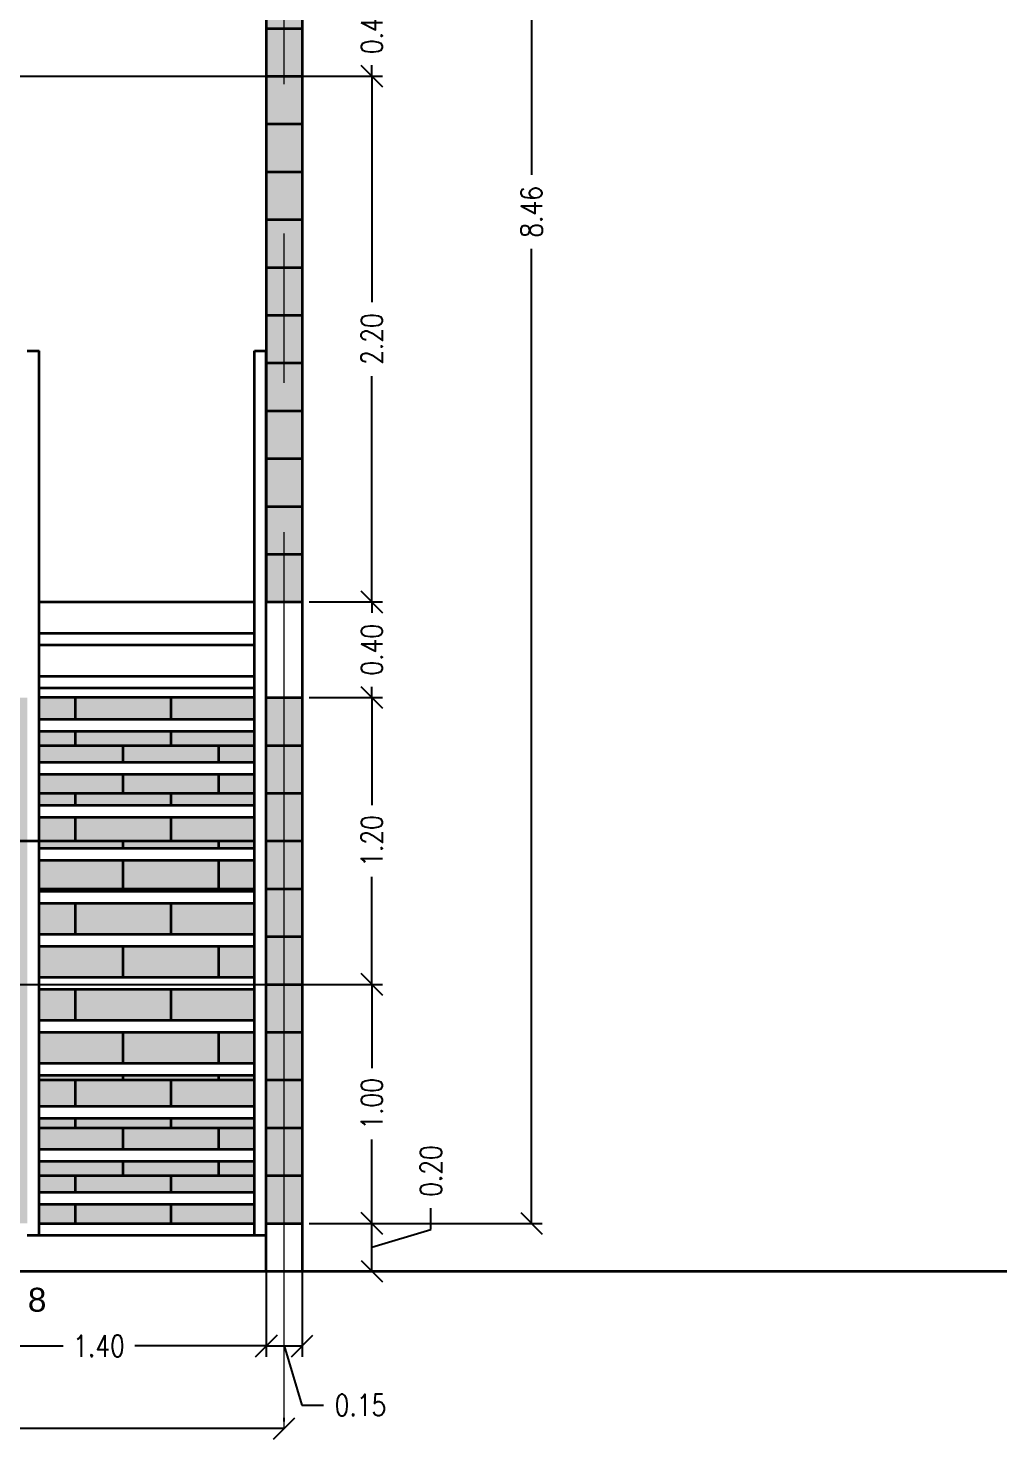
# Model space of a CAD drawing. Header units: metres. Extents: x -255 to -21, y -382 to -241.
# Drawn here: x -25.34 to -21.25, y -287.93 to -282.01 of the extents above; entities that cross this region are included whole.
import ezdxf

# ---------------------------------------------------------------- set-up
doc = ezdxf.new("R2010")
doc.units = ezdxf.units.M
doc.header["$LTSCALE"] = 5
doc.header["$MEASUREMENT"] = 0
doc.linetypes.add('CENTER2', pattern=[1.125, 0.75, -0.125, 0.125, -0.125])
doc.layers.get('0').update_dxf_attribs({"color": 30})
for name, color, linetype, lineweight in [('A-ANNO-DIMS', 3, 'Continuous', 18), ('A-ANNO-SYMB', 3, 'Continuous', 18), ('A-ANNO-TEXT', 3, 'Continuous', 18), ('A-ELEV-MBE1', 7, 'Continuous', 35), ('A-ELEV-PATT', 8, 'Continuous', 18), ('A-SECT-MCUT', 7, 'Continuous', 35)]:
    doc.layers.add(name, color=color, linetype=linetype, lineweight=lineweight)
doc.styles.add('E-ARIAL', font='arial.ttf')
doc.styles.add('E-ROMANS', font='romans.shx', dxfattribs={"width": 0.8})
doc.dimstyles.new('E-0050_TICK_18', dxfattribs={"dimscale": 0.001, "dimtxt": 90, "dimasz": 90, "dimexe": 45, "dimexo": 30, "dimgap": 45, "dimtad": 0, "dimzin": 0, "dimdsep": 46, "dimtxsty": 'E-ROMANS', "dimblk": 'OBLIQUE', "dimcen": 45, "dimclrd": 256, "dimclre": 256, "dimclrt": 256, "dimadec": 0, "dimazin": 0, "dimtfac": 1, "dimtmove": 1, "dimatfit": 3, "dimldrblk": 'OPEN90', "dimfxl": 1, "dimtfill": 1, "dimtolj": 1, "dimtzin": 0, "dimarcsym": 0})
pattern_1 = [(90, (0, 0), (-0.0396875, 0.01984375), [0, -0.0396875])]

# ---------------------------------------------------------------- blocks, each defined once
blk = doc.blocks.new('_Oblique')
at = {"color": 0, "linetype": 'ByBlock', "lineweight": -2}
blk.add_line((-0.5, -0.5), (0.5, 0.5), dxfattribs=at)
blk = doc.blocks.new('*D356')
at = {"layer": 'A-ANNO-DIMS', "lineweight": -2, "transparency": 16777216}
for p, q in [((-24.1633, -278.5417), (-23.1882, -278.5417)), ((-23.2332, -278.5417), (-23.2332, -282.6189)), ((-23.2332, -287.0056), (-23.2332, -282.9283)), ((-24.1633, -287.0056), (-23.1882, -287.0056))]:
    blk.add_line(p, q, dxfattribs=at)
at = {"layer": 'A-ANNO-DIMS', "lineweight": -2, "transparency": 16777216, "xscale": 0.09, "yscale": 0.09, "zscale": 0.09}
for p, rotation in [((-23.2332, -278.5417), 90), ((-23.2332, -287.0056), 270)]:
    blk.add_blockref('_Oblique', p, dxfattribs=dict(at, rotation=rotation))
at = {"layer": 'A-ANNO-DIMS', "transparency": 16777216, "insert": (-23.2332, -282.7736), "char_height": 0.09, "attachment_point": 5, "rotation": 90, "style": 'E-ROMANS', "bg_fill": 3, "box_fill_scale": 1.25, "bg_fill_color": 256, "bg_fill_true_color": 13158600, "bg_fill_transparency": 0}
blk.add_mtext('\\A1;8.46', dxfattribs=at)
blk = doc.blocks.new('_Open90')
at = {"color": 0, "linetype": 'ByBlock', "lineweight": -2}
for p, q in [((0, 0), (-1, 0)), ((-0.5, 0.5), (0, 0)), ((0, 0), (-0.5, -0.5))]:
    blk.add_line(p, q, dxfattribs=at)
blk = doc.blocks.new('*D663')
at = {"layer": 'A-ANNO-DIMS', "lineweight": -2, "transparency": 16777216}
for p, q in [((-23.6543, -287.0313), (-23.6543, -286.9413)), ((-24.1633, -287.0056), (-23.8568, -287.0056)), ((-23.9018, -287.2056), (-23.9018, -287.0056)), ((-23.9018, -287.1056), (-23.6543, -287.0313)), ((-24.1633, -287.2056), (-23.8568, -287.2056))]:
    blk.add_line(p, q, dxfattribs=at)
at = {"layer": 'A-ANNO-DIMS', "lineweight": -2, "transparency": 16777216, "xscale": 0.09, "yscale": 0.09, "zscale": 0.09}
for p, rotation in [((-23.9018, -287.0056), 90), ((-23.9018, -287.2056), 270)]:
    blk.add_blockref('_Oblique', p, dxfattribs=dict(at, rotation=rotation))
at = {"layer": 'A-ANNO-DIMS', "transparency": 16777216, "insert": (-23.6543, -286.7866), "char_height": 0.09, "attachment_point": 5, "rotation": 90, "style": 'E-ROMANS', "bg_fill": 3, "box_fill_scale": 1.25, "bg_fill_color": 256, "bg_fill_true_color": 13158600, "bg_fill_transparency": 0}
blk.add_mtext('\\A1;0.20', dxfattribs=at)
blk = doc.blocks.new('*D664')
at = {"layer": 'A-ANNO-DIMS', "lineweight": -2, "transparency": 16777216}
for p, q in [((-25.7133, -286.0056), (-23.8568, -286.0056)), ((-23.9018, -286.0056), (-23.9018, -286.356)), ((-23.9018, -287.0056), (-23.9018, -286.6551)), ((-24.1633, -287.0056), (-23.8568, -287.0056))]:
    blk.add_line(p, q, dxfattribs=at)
at = {"layer": 'A-ANNO-DIMS', "lineweight": -2, "transparency": 16777216, "xscale": 0.09, "yscale": 0.09, "zscale": 0.09}
for p, rotation in [((-23.9018, -286.0056), 90), ((-23.9018, -287.0056), 270)]:
    blk.add_blockref('_Oblique', p, dxfattribs=dict(at, rotation=rotation))
at = {"layer": 'A-ANNO-DIMS', "transparency": 16777216, "insert": (-23.9018, -286.5056), "char_height": 0.09, "attachment_point": 5, "rotation": 90, "style": 'E-ROMANS', "bg_fill": 3, "box_fill_scale": 1.25, "bg_fill_color": 256, "bg_fill_true_color": 13158600, "bg_fill_transparency": 0}
blk.add_mtext('\\A1;1.00', dxfattribs=at)
blk = doc.blocks.new('*D665')
at = {"layer": 'A-ANNO-DIMS', "lineweight": -2, "transparency": 16777216}
for p, q in [((-24.1633, -284.8056), (-23.8568, -284.8056)), ((-23.9018, -284.8056), (-23.9018, -285.256)), ((-23.9018, -286.0056), (-23.9018, -285.5551)), ((-25.7133, -286.0056), (-23.8568, -286.0056))]:
    blk.add_line(p, q, dxfattribs=at)
at = {"layer": 'A-ANNO-DIMS', "lineweight": -2, "transparency": 16777216, "xscale": 0.09, "yscale": 0.09, "zscale": 0.09}
for p, rotation in [((-23.9018, -284.8056), 90), ((-23.9018, -286.0056), 270)]:
    blk.add_blockref('_Oblique', p, dxfattribs=dict(at, rotation=rotation))
at = {"layer": 'A-ANNO-DIMS', "transparency": 16777216, "insert": (-23.9018, -285.4056), "char_height": 0.09, "attachment_point": 5, "rotation": 90, "style": 'E-ROMANS', "bg_fill": 3, "box_fill_scale": 1.25, "bg_fill_color": 256, "bg_fill_true_color": 13158600, "bg_fill_transparency": 0}
blk.add_mtext('\\A1;1.20', dxfattribs=at)
blk = doc.blocks.new('*D666')
at = {"layer": 'A-ANNO-DIMS', "lineweight": -2, "transparency": 16777216}
for p, q in [((-24.1633, -284.4056), (-23.8568, -284.4056)), ((-23.9018, -284.4056), (-23.9018, -284.4508)), ((-23.9018, -284.8056), (-23.9018, -284.7603)), ((-24.1633, -284.8056), (-23.8568, -284.8056))]:
    blk.add_line(p, q, dxfattribs=at)
at = {"layer": 'A-ANNO-DIMS', "lineweight": -2, "transparency": 16777216, "xscale": 0.09, "yscale": 0.09, "zscale": 0.09}
for p, rotation in [((-23.9018, -284.4056), 90), ((-23.9018, -284.8056), 270)]:
    blk.add_blockref('_Oblique', p, dxfattribs=dict(at, rotation=rotation))
at = {"layer": 'A-ANNO-DIMS', "transparency": 16777216, "insert": (-23.9018, -284.6056), "char_height": 0.09, "attachment_point": 5, "rotation": 90, "style": 'E-ROMANS', "bg_fill": 3, "box_fill_scale": 1.25, "bg_fill_color": 256, "bg_fill_true_color": 13158600, "bg_fill_transparency": 0}
blk.add_mtext('\\A1;0.40', dxfattribs=at)
blk = doc.blocks.new('*D667')
at = {"layer": 'A-ANNO-DIMS', "lineweight": -2, "transparency": 16777216}
for p, q in [((-27.3633, -282.2056), (-23.8568, -282.2056)), ((-23.9018, -282.2056), (-23.9018, -283.1508)), ((-23.9018, -284.4056), (-23.9018, -283.4603)), ((-24.1633, -284.4056), (-23.8568, -284.4056))]:
    blk.add_line(p, q, dxfattribs=at)
at = {"layer": 'A-ANNO-DIMS', "lineweight": -2, "transparency": 16777216, "xscale": 0.09, "yscale": 0.09, "zscale": 0.09}
for p, rotation in [((-23.9018, -282.2056), 90), ((-23.9018, -284.4056), 270)]:
    blk.add_blockref('_Oblique', p, dxfattribs=dict(at, rotation=rotation))
at = {"layer": 'A-ANNO-DIMS', "transparency": 16777216, "insert": (-23.9018, -283.3056), "char_height": 0.09, "attachment_point": 5, "rotation": 90, "style": 'E-ROMANS', "bg_fill": 3, "box_fill_scale": 1.25, "bg_fill_color": 256, "bg_fill_true_color": 13158600, "bg_fill_transparency": 0}
blk.add_mtext('\\A1;2.20', dxfattribs=at)
blk = doc.blocks.new('*D668')
at = {"layer": 'A-ANNO-DIMS', "lineweight": -2, "transparency": 16777216}
for p, q in [((-27.3633, -281.8056), (-23.8568, -281.8056)), ((-23.9018, -281.8056), (-23.9018, -281.8508)), ((-23.9018, -282.2056), (-23.9018, -282.1603)), ((-27.3633, -282.2056), (-23.8568, -282.2056))]:
    blk.add_line(p, q, dxfattribs=at)
at = {"layer": 'A-ANNO-DIMS', "lineweight": -2, "transparency": 16777216, "xscale": 0.09, "yscale": 0.09, "zscale": 0.09}
for p, rotation in [((-23.9018, -281.8056), 90), ((-23.9018, -282.2056), 270)]:
    blk.add_blockref('_Oblique', p, dxfattribs=dict(at, rotation=rotation))
at = {"layer": 'A-ANNO-DIMS', "transparency": 16777216, "insert": (-23.9018, -282.0056), "char_height": 0.09, "attachment_point": 5, "rotation": 90, "style": 'E-ROMANS', "bg_fill": 3, "box_fill_scale": 1.25, "bg_fill_color": 256, "bg_fill_true_color": 13158600, "bg_fill_transparency": 0}
blk.add_mtext('\\A1;0.40', dxfattribs=at)
blk = doc.blocks.new('*D677')
at = {"layer": 'A-ANNO-DIMS', "lineweight": -2, "transparency": 16777216}
for p, q in [((-27.4683, -287.834), (-27.4683, -287.819)), ((-24.2683, -287.834), (-24.2683, -287.819)), ((-27.4683, -287.864), (-26.023, -287.864)), ((-24.2683, -287.864), (-25.7136, -287.864))]:
    blk.add_line(p, q, dxfattribs=at)
at = {"layer": 'A-ANNO-DIMS', "lineweight": -2, "transparency": 16777216, "xscale": 0.09, "yscale": 0.09, "zscale": 0.09, "rotation": 180}
blk.add_blockref('_Oblique', (-27.4683, -287.864), dxfattribs=at)
at = {"layer": 'A-ANNO-DIMS', "lineweight": -2, "transparency": 16777216, "xscale": 0.09, "yscale": 0.09, "zscale": 0.09}
blk.add_blockref('_Oblique', (-24.2683, -287.864), dxfattribs=at)
at = {"layer": 'A-ANNO-DIMS', "transparency": 16777216, "insert": (-25.8683, -287.864), "char_height": 0.09, "attachment_point": 5, "style": 'E-ROMANS', "bg_fill": 3, "box_fill_scale": 1.25, "bg_fill_color": 256, "bg_fill_true_color": 13158600, "bg_fill_transparency": 0}
blk.add_mtext('\\A1;3.20', dxfattribs=at)
blk = doc.blocks.new('*D404')
at = {"layer": 'A-ANNO-DIMS', "lineweight": -2, "transparency": 16777216}
for p, q in [((-25.7433, -287.0356), (-25.7433, -287.5634)), ((-24.3433, -287.0356), (-24.3433, -287.5634)), ((-25.7433, -287.5184), (-25.1928, -287.5184)), ((-24.3433, -287.5184), (-24.8937, -287.5184))]:
    blk.add_line(p, q, dxfattribs=at)
at = {"layer": 'A-ANNO-DIMS', "lineweight": -2, "transparency": 16777216, "xscale": 0.09, "yscale": 0.09, "zscale": 0.09, "rotation": 180}
blk.add_blockref('_Oblique', (-25.7433, -287.5184), dxfattribs=at)
at = {"layer": 'A-ANNO-DIMS', "lineweight": -2, "transparency": 16777216, "xscale": 0.09, "yscale": 0.09, "zscale": 0.09}
blk.add_blockref('_Oblique', (-24.3433, -287.5184), dxfattribs=at)
at = {"layer": 'A-ANNO-DIMS', "transparency": 16777216, "insert": (-25.0433, -287.5184), "char_height": 0.09, "attachment_point": 5, "style": 'E-ROMANS', "bg_fill": 3, "box_fill_scale": 1.25, "bg_fill_color": 256, "bg_fill_true_color": 13158600, "bg_fill_transparency": 0}
blk.add_mtext('\\A1;1.40', dxfattribs=at)
blk = doc.blocks.new('*D405')
at = {"layer": 'A-ANNO-DIMS', "lineweight": -2, "transparency": 16777216}
for p, q in [((-24.3433, -287.0356), (-24.3433, -287.5634)), ((-24.1933, -287.0356), (-24.1933, -287.5634)), ((-24.3433, -287.5184), (-24.1933, -287.5184)), ((-24.2683, -287.5184), (-24.194, -287.7659)), ((-24.194, -287.7659), (-24.104, -287.7659))]:
    blk.add_line(p, q, dxfattribs=at)
at = {"layer": 'A-ANNO-DIMS', "lineweight": -2, "transparency": 16777216, "xscale": 0.09, "yscale": 0.09, "zscale": 0.09, "rotation": 180}
blk.add_blockref('_Oblique', (-24.3433, -287.5184), dxfattribs=at)
at = {"layer": 'A-ANNO-DIMS', "lineweight": -2, "transparency": 16777216, "xscale": 0.09, "yscale": 0.09, "zscale": 0.09}
blk.add_blockref('_Oblique', (-24.1933, -287.5184), dxfattribs=at)
at = {"layer": 'A-ANNO-DIMS', "transparency": 16777216, "insert": (-23.9493, -287.7659), "char_height": 0.09, "attachment_point": 5, "style": 'E-ROMANS', "bg_fill": 3, "box_fill_scale": 1.25, "bg_fill_color": 256, "bg_fill_true_color": 13158600, "bg_fill_transparency": 0}
blk.add_mtext('\\A1;0.15', dxfattribs=at)

msp = doc.modelspace()

# ---------------------------------------------------------------- linework, layer by layer
at = {"layer": 'A-ANNO-SYMB', "linetype": 'CENTER2'}
msp.add_line((-24.2683, -287.864), (-24.2683, -276.7086), dxfattribs=at)
at = {"layer": 'A-ELEV-MBE1'}
for p, q in [((-24.3433, -278.7898), (-24.3433, -284.4056)), ((-25.3433, -283.3556), (-25.2933, -283.3556)), ((-24.3933, -283.3556), (-24.3433, -283.3556)), ((-25.2933, -283.4439), (-25.2933, -283.4373)), ((-25.2933, -284.4056), (-24.3933, -284.4056)), ((-25.2933, -284.5356), (-24.3933, -284.5356)), ((-25.2933, -284.5856), (-24.3933, -284.5856)), ((-25.2933, -284.7156), (-24.3933, -284.7156)), ((-25.2933, -284.7656), (-24.3933, -284.7656)), ((-24.3933, -284.8056), (-25.2933, -284.8056)), ((-25.2933, -284.8956), (-24.3933, -284.8956)), ((-25.2933, -284.9456), (-24.3933, -284.9456)), ((-25.2933, -285.0756), (-24.3933, -285.0756)), ((-25.2933, -285.1256), (-24.3933, -285.1256)), ((-25.2933, -285.2556), (-24.3933, -285.2556)), ((-25.2933, -285.3056), (-24.3933, -285.3056)), ((-25.2933, -285.4356), (-24.3933, -285.4356)), ((-25.2933, -285.4856), (-24.3933, -285.4856)), ((-25.2933, -285.6156), (-24.3933, -285.6156)), ((-25.2933, -285.6656), (-24.3933, -285.6656)), ((-25.2933, -285.7956), (-24.3933, -285.7956)), ((-25.2933, -285.8456), (-24.3933, -285.8456)), ((-25.2933, -285.9756), (-24.3933, -285.9756)), ((-25.2933, -286.0256), (-24.3933, -286.0256)), ((-25.2933, -286.1556), (-24.3933, -286.1556)), ((-25.2933, -286.2056), (-24.3933, -286.2056)), ((-25.2933, -286.3356), (-24.3933, -286.3356)), ((-25.2933, -286.3856), (-24.3933, -286.3856)), ((-25.2933, -286.5156), (-24.3933, -286.5156)), ((-25.2933, -286.5656), (-24.3933, -286.5656)), ((-25.2933, -286.6956), (-24.3933, -286.6956)), ((-25.2933, -286.7456), (-24.3933, -286.7456)), ((-25.2933, -286.8756), (-24.3933, -286.8756)), ((-25.2933, -286.9256), (-24.3933, -286.9256)), ((-25.2933, -287.0056), (-24.3933, -287.0056)), ((-25.3433, -287.0556), (-24.3433, -287.0556))]:
    msp.add_line(p, q, dxfattribs=at)
for points in [[(-25.2933, -287.0556), (-25.2933, -283.3556)], [(-24.3933, -287.0556), (-24.3933, -283.3556)], [(-24.3433, -287.2056), (-24.3433, -283.3556)]]:
    msp.add_lwpolyline(points, dxfattribs=at)
at = {"layer": 'A-SECT-MCUT'}
msp.add_line((-46.106, -287.2056), (-21.2451, -287.2056), dxfattribs=at)

# ---------------------------------------------------------------- dimensions: what is measured, and where the dimension line sits
at = {"layer": 'A-ANNO-DIMS', "color": 8}
dim = msp.add_linear_dim(base=(-23.2332, -278.5417), p1=(-24.1933, -287.0056), p2=(-24.1933, -278.5417), angle=90, dimstyle='E-0050_TICK_18', dxfattribs=at)
dim.commit()
dim.dimension.update_dxf_attribs({"geometry": '*D356', "text_midpoint": (-23.2332, -282.7736)})

# ---------------------------------------------------------------- next in the draw order: linework, layer by layer
at = {"layer": 'A-ELEV-MBE1'}
for p, q in [((-24.1933, -278.6928), (-24.1933, -287.2056)), ((-24.3433, -284.4056), (-24.1933, -284.4056)), ((-24.3433, -284.8056), (-24.1933, -284.8056)), ((-24.3433, -287.0056), (-24.1933, -287.0056))]:
    msp.add_line(p, q, dxfattribs=at)

# ---------------------------------------------------------------- next in the draw order: dimensions: what is measured, and where the dimension line sits
at = {"layer": 'A-ANNO-DIMS'}
dim = msp.add_linear_dim(base=(-24.2683, -287.864), p1=(-27.4683, -287.864), p2=(-24.2683, -287.864), dimstyle='E-0050_TICK_18', dxfattribs=at)
dim.commit()
dim.dimension.update_dxf_attribs({"geometry": '*D677', "text_midpoint": (-25.8683, -287.864)})

# ---------------------------------------------------------------- next in the draw order: dimensions: what is measured, and where the dimension line sits
dim = msp.add_linear_dim(base=(-23.9018, -287.0056), p1=(-24.1933, -287.2056), p2=(-24.1933, -287.0056), angle=90, dimstyle='E-0050_TICK_18', dxfattribs=at)
dim.commit()
dim.dimension.update_dxf_attribs({"geometry": '*D663', "text_midpoint": (-23.6543, -286.8963)})

# ---------------------------------------------------------------- next in the draw order: dimensions: what is measured, and where the dimension line sits
dim = msp.add_linear_dim(base=(-23.9018, -286.0056), p1=(-24.1933, -287.0056), p2=(-25.7433, -286.0056), angle=90, dimstyle='E-0050_TICK_18', dxfattribs=at)
dim.commit()
dim.dimension.update_dxf_attribs({"geometry": '*D664', "text_midpoint": (-23.9018, -286.5056)})

# ---------------------------------------------------------------- next in the draw order: linework, layer by layer
at = {"layer": 'A-ELEV-MBE1'}
for p, q in [((-24.9433, -286.2056), (-24.9433, -286.3356)), ((-24.5433, -286.2056), (-24.5433, -286.3356)), ((-24.3433, -286.2056), (-24.1933, -286.2056)), ((-24.9433, -286.3856), (-24.9433, -286.4056)), ((-24.5433, -286.3856), (-24.5433, -286.4056)), ((-25.2933, -286.4056), (-24.3933, -286.4056)), ((-25.1433, -286.4056), (-25.1433, -286.5156)), ((-24.7433, -286.4056), (-24.7433, -286.5156)), ((-24.3433, -286.4056), (-24.1933, -286.4056)), ((-25.1433, -286.5656), (-25.1433, -286.6056)), ((-24.7433, -286.5656), (-24.7433, -286.6056)), ((-25.2933, -286.6056), (-24.3933, -286.6056)), ((-24.9433, -286.6056), (-24.9433, -286.6956)), ((-24.5433, -286.6056), (-24.5433, -286.6956)), ((-24.3433, -286.6056), (-24.1933, -286.6056)), ((-24.9433, -286.7456), (-24.9433, -286.8056)), ((-24.5433, -286.7456), (-24.5433, -286.8056)), ((-25.2933, -286.8056), (-24.3933, -286.8056)), ((-25.1433, -286.8056), (-25.1433, -286.8756)), ((-24.7433, -286.8056), (-24.7433, -286.8756)), ((-24.3433, -286.8056), (-24.1933, -286.8056)), ((-25.1433, -286.9256), (-25.1433, -287.0056)), ((-24.7433, -286.9256), (-24.7433, -287.0056))]:
    msp.add_line(p, q, dxfattribs=at)

# ---------------------------------------------------------------- next in the draw order: dimensions: what is measured, and where the dimension line sits
at = {"layer": 'A-ANNO-DIMS'}
dim = msp.add_linear_dim(base=(-23.9018, -284.8056), p1=(-25.7433, -286.0056), p2=(-24.1933, -284.8056), angle=90, dimstyle='E-0050_TICK_18', dxfattribs=at)
dim.commit()
dim.dimension.update_dxf_attribs({"geometry": '*D665', "text_midpoint": (-23.9018, -285.4056)})

# ---------------------------------------------------------------- next in the draw order: linework, layer by layer
at = {"layer": 'A-ELEV-MBE1'}
for p, q in [((-25.1433, -284.8056), (-25.1433, -284.8956)), ((-24.7433, -284.8056), (-24.7433, -284.8956)), ((-25.1433, -284.9456), (-25.1433, -285.0056)), ((-24.7433, -284.9456), (-24.7433, -285.0056)), ((-25.2933, -285.0056), (-24.3933, -285.0056)), ((-24.9433, -285.0056), (-24.9433, -285.0756)), ((-24.5433, -285.0056), (-24.5433, -285.0756)), ((-24.3433, -285.0056), (-24.1933, -285.0056)), ((-24.9433, -285.1256), (-24.9433, -285.2056)), ((-24.5433, -285.1256), (-24.5433, -285.2056)), ((-25.2933, -285.2056), (-24.3933, -285.2056)), ((-25.1433, -285.2056), (-25.1433, -285.2556)), ((-24.7433, -285.2056), (-24.7433, -285.2556)), ((-24.3433, -285.2056), (-24.1933, -285.2056)), ((-25.1433, -285.3056), (-25.1433, -285.4056)), ((-24.7433, -285.3056), (-24.7433, -285.4056)), ((-25.7433, -285.4056), (-24.3933, -285.4056)), ((-24.9433, -285.4056), (-24.9433, -285.4356)), ((-24.5433, -285.4056), (-24.5433, -285.4356)), ((-24.3433, -285.4056), (-24.1933, -285.4056)), ((-24.9433, -285.4856), (-24.9433, -285.6056)), ((-24.5433, -285.4856), (-24.5433, -285.6056)), ((-25.2933, -285.6056), (-24.3933, -285.6056)), ((-25.1433, -285.6056), (-25.1433, -285.6156)), ((-24.7433, -285.6056), (-24.7433, -285.6156)), ((-24.3433, -285.6056), (-24.1933, -285.6056)), ((-25.1433, -285.6656), (-25.1433, -285.7956)), ((-24.7433, -285.6656), (-24.7433, -285.7956)), ((-24.3433, -285.8056), (-24.1933, -285.8056)), ((-24.9433, -285.8456), (-24.9433, -285.9756)), ((-24.5433, -285.8456), (-24.5433, -285.9756)), ((-25.1433, -286.0256), (-25.1433, -286.1556)), ((-24.7433, -286.0256), (-24.7433, -286.1556)), ((-24.3433, -286.0056), (-24.1933, -286.0056))]:
    msp.add_line(p, q, dxfattribs=at)

# ---------------------------------------------------------------- next in the draw order: dimensions: what is measured, and where the dimension line sits
at = {"layer": 'A-ANNO-DIMS'}
dim = msp.add_linear_dim(base=(-23.9018, -284.4056), p1=(-24.1933, -284.8056), p2=(-24.1933, -284.4056), angle=90, dimstyle='E-0050_TICK_18', dxfattribs=at)
dim.commit()
dim.dimension.update_dxf_attribs({"geometry": '*D666', "text_midpoint": (-23.9018, -284.6056)})
dim = msp.add_linear_dim(base=(-24.3433, -287.5184), p1=(-25.7433, -287.0056), p2=(-24.3433, -287.0056), dimstyle='E-0050_TICK_18', dxfattribs=at)
dim.commit()
dim.dimension.update_dxf_attribs({"geometry": '*D404', "text_midpoint": (-25.0433, -287.5184)})

# ---------------------------------------------------------------- next in the draw order: texts
at = {"layer": 'A-ANNO-TEXT', "insert": (-25.3411, -287.3258), "char_height": 0.1, "attachment_point": 4, "style": 'E-ARIAL'}
msp.add_mtext('8', dxfattribs=at)

# ---------------------------------------------------------------- next in the draw order: dimensions: what is measured, and where the dimension line sits
at = {"layer": 'A-ANNO-DIMS'}
dim = msp.add_linear_dim(base=(-23.9018, -282.2056), p1=(-24.1933, -284.4056), p2=(-27.3933, -282.2056), angle=90, dimstyle='E-0050_TICK_18', dxfattribs=at)
dim.commit()
dim.dimension.update_dxf_attribs({"geometry": '*D667', "text_midpoint": (-23.9018, -283.3056)})
dim = msp.add_linear_dim(base=(-24.1933, -287.5184), p1=(-24.3433, -287.0056), p2=(-24.1933, -287.0056), dimstyle='E-0050_TICK_18', dxfattribs=at)
dim.commit()
dim.dimension.update_dxf_attribs({"geometry": '*D405', "text_midpoint": (-24.059, -287.7659)})

# ---------------------------------------------------------------- next in the draw order: hatches: boundary and pattern name
at = {"layer": 'A-ELEV-PATT'}
h = msp.add_hatch(dxfattribs=at)
h.set_pattern_fill('DOTS,_O', color=256, scale=0.025, angle=90)
h.set_pattern_definition(pattern_1)
h.paths.add_polyline_path([(-27.3933, -284.8056), (-28.3433, -284.8056), (-28.3433, -286.0056), (-28.3433, -287.0056), (-27.3933, -287.0056)])
h.paths.add_polyline_path([(-25.3433, -284.8056), (-25.7433, -284.8056), (-25.7433, -287.0056), (-25.3433, -287.0056)])
h.paths.add_polyline_path([(-24.3933, -284.8056), (-25.2933, -284.8056), (-25.2933, -284.8956), (-24.3933, -284.8956)])
h.paths.add_polyline_path([(-24.3933, -284.9456), (-25.2933, -284.9456), (-25.2933, -285.0756), (-24.3933, -285.0756)])
h.paths.add_polyline_path([(-24.3933, -285.1256), (-25.2933, -285.1256), (-25.2933, -285.2556), (-24.3933, -285.2556)])
h.paths.add_polyline_path([(-24.3933, -285.3056), (-25.2933, -285.3056), (-25.2933, -285.4356), (-24.3933, -285.4356)])
h.paths.add_polyline_path([(-24.3933, -285.4856), (-25.2933, -285.4856), (-25.2933, -285.6156), (-24.3933, -285.6156)])
h.paths.add_polyline_path([(-24.3933, -285.6656), (-25.2933, -285.6656), (-25.2933, -285.7956), (-24.3933, -285.7956)])
h.paths.add_polyline_path([(-24.3933, -285.8456), (-25.2933, -285.8456), (-25.2933, -285.9756), (-24.3933, -285.9756)])
h.paths.add_polyline_path([(-24.3933, -286.0256), (-25.2933, -286.0256), (-25.2933, -286.1556), (-24.3933, -286.1556)])
h.paths.add_polyline_path([(-24.3933, -286.2056), (-25.2933, -286.2056), (-25.2933, -286.3356), (-24.3933, -286.3356)])
h.paths.add_polyline_path([(-24.3933, -286.3856), (-25.2933, -286.3856), (-25.2933, -286.5156), (-24.3933, -286.5156)])
h.paths.add_polyline_path([(-24.3933, -286.5656), (-25.2933, -286.5656), (-25.2933, -286.6956), (-24.3933, -286.6956)])
h.paths.add_polyline_path([(-24.3933, -286.7456), (-25.2933, -286.7456), (-25.2933, -286.8756), (-24.3933, -286.8756)])
h.paths.add_polyline_path([(-24.3933, -286.9256), (-25.2933, -286.9256), (-25.2933, -287.0056), (-24.3933, -287.0056)])
h.paths.add_polyline_path([(-24.1933, -284.8056), (-24.3433, -284.8056), (-24.3433, -287.0056), (-24.1933, -287.0056)])

# ---------------------------------------------------------------- next in the draw order: linework, layer by layer
at = {"layer": 'A-ELEV-MBE1'}
for p, q in [((-24.3433, -282.4056), (-24.1933, -282.4056)), ((-24.3433, -282.6056), (-24.1933, -282.6056)), ((-24.3433, -282.8056), (-24.1933, -282.8056)), ((-24.3433, -283.0056), (-24.1933, -283.0056)), ((-24.3433, -283.2056), (-24.1933, -283.2056)), ((-24.3433, -283.4056), (-24.1933, -283.4056)), ((-24.3433, -283.6056), (-24.1933, -283.6056)), ((-24.3433, -283.8056), (-24.1933, -283.8056)), ((-24.3433, -284.0056), (-24.1933, -284.0056)), ((-24.3433, -284.2056), (-24.1933, -284.2056))]:
    msp.add_line(p, q, dxfattribs=at)

# ---------------------------------------------------------------- next in the draw order: dimensions: what is measured, and where the dimension line sits
at = {"layer": 'A-ANNO-DIMS'}
dim = msp.add_linear_dim(base=(-23.9018, -281.8056), p1=(-27.3933, -282.2056), p2=(-27.3933, -281.8056), angle=90, dimstyle='E-0050_TICK_18', dxfattribs=at)
dim.commit()
dim.dimension.update_dxf_attribs({"geometry": '*D668', "text_midpoint": (-23.9018, -282.0056)})

# ---------------------------------------------------------------- next in the draw order: hatches: boundary and pattern name
at = {"layer": 'A-ELEV-PATT'}
h = msp.add_hatch(dxfattribs=at)
h.set_pattern_fill('DOTS,_O', color=256, scale=0.025, angle=90)
h.set_pattern_definition(pattern_1)
h.paths.add_polyline_path([(-24.1933, -278.6928), (-24.3433, -278.6928), (-24.3433, -284.4056), (-24.1933, -284.4056)])

# ---------------------------------------------------------------- next in the draw order: linework, layer by layer
at = {"layer": 'A-ELEV-MBE1'}
for p, q in [((-24.3433, -282.0056), (-24.1933, -282.0056)), ((-24.3433, -282.2056), (-24.1933, -282.2056))]:
    msp.add_line(p, q, dxfattribs=at)

doc.saveas('drawing.dxf')
